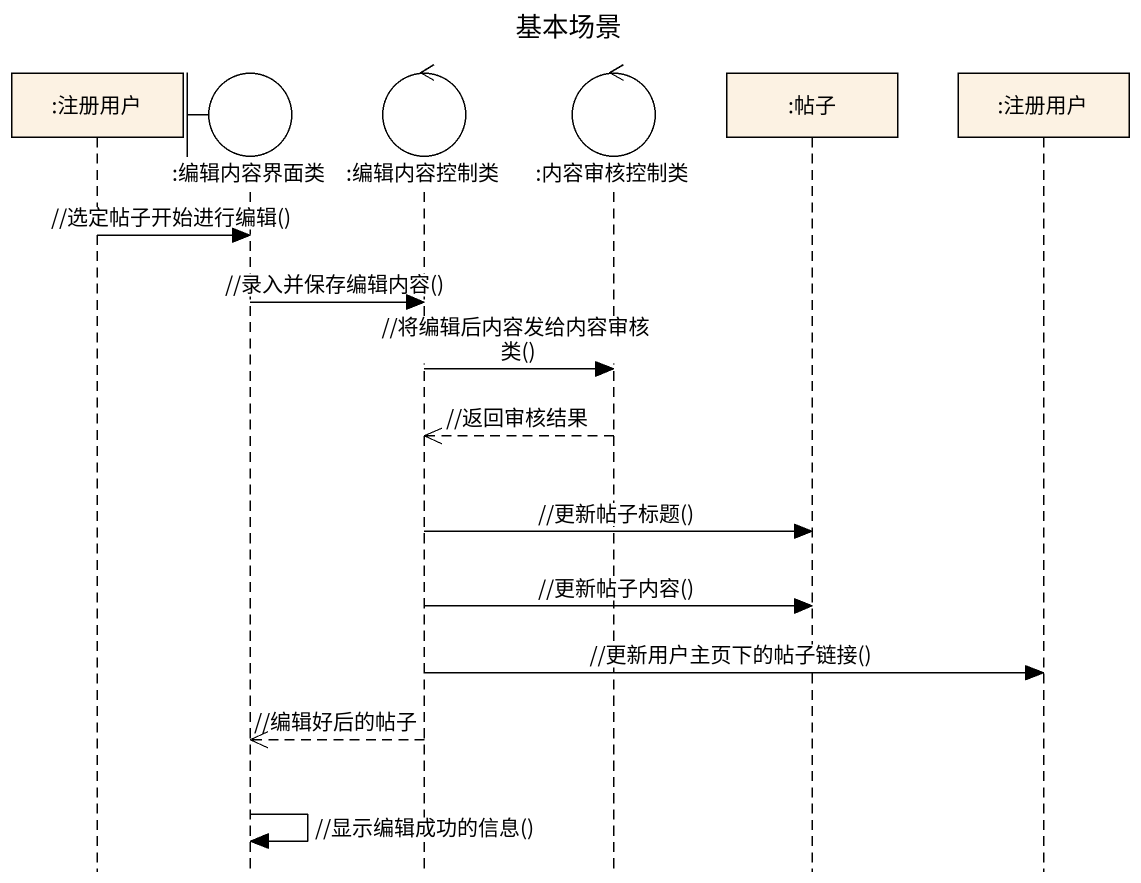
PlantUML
@startuml
title 基本场景
hide footbox
participant ":注册用户" as 注册用户
boundary ":编辑内容界面类" as 编辑内容界面类
control ":编辑内容控制类" as 编辑内容控制类
control ":内容审核控制类" as 内容审核控制类
participant ":帖子" as 帖子
participant ":注册用户" as 注册用户_2

注册用户 -> 编辑内容界面类 : //选定帖子开始进行编辑()
编辑内容界面类 -> 编辑内容控制类 : //录入并保存编辑内容()
编辑内容控制类 -> 内容审核控制类 : //将编辑后内容发给内容审核类()
内容审核控制类 -->> 编辑内容控制类 : //返回审核结果
编辑内容控制类 -> 帖子 : //更新帖子标题()
编辑内容控制类 -> 帖子 : //更新帖子内容()
编辑内容控制类 -> 注册用户_2 : //更新用户主页下的帖子链接()
编辑内容控制类 -->> 编辑内容界面类 : //编辑好后的帖子
编辑内容界面类 -> 编辑内容界面类 : //显示编辑成功的信息()
@enduml
